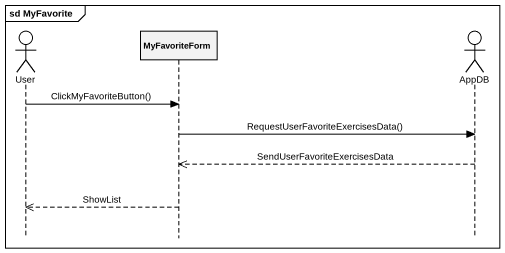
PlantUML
@startuml
mainframe sd MyFavorite
hide footbox
actor User
participant MyFavoriteForm
actor AppDB

User -> MyFavoriteForm : ClickMyFavoriteButton()
MyFavoriteForm -> AppDB : RequestUserFavoriteExercisesData()
AppDB -->> MyFavoriteForm : SendUserFavoriteExercisesData
MyFavoriteForm -->> User : ShowList
@enduml
